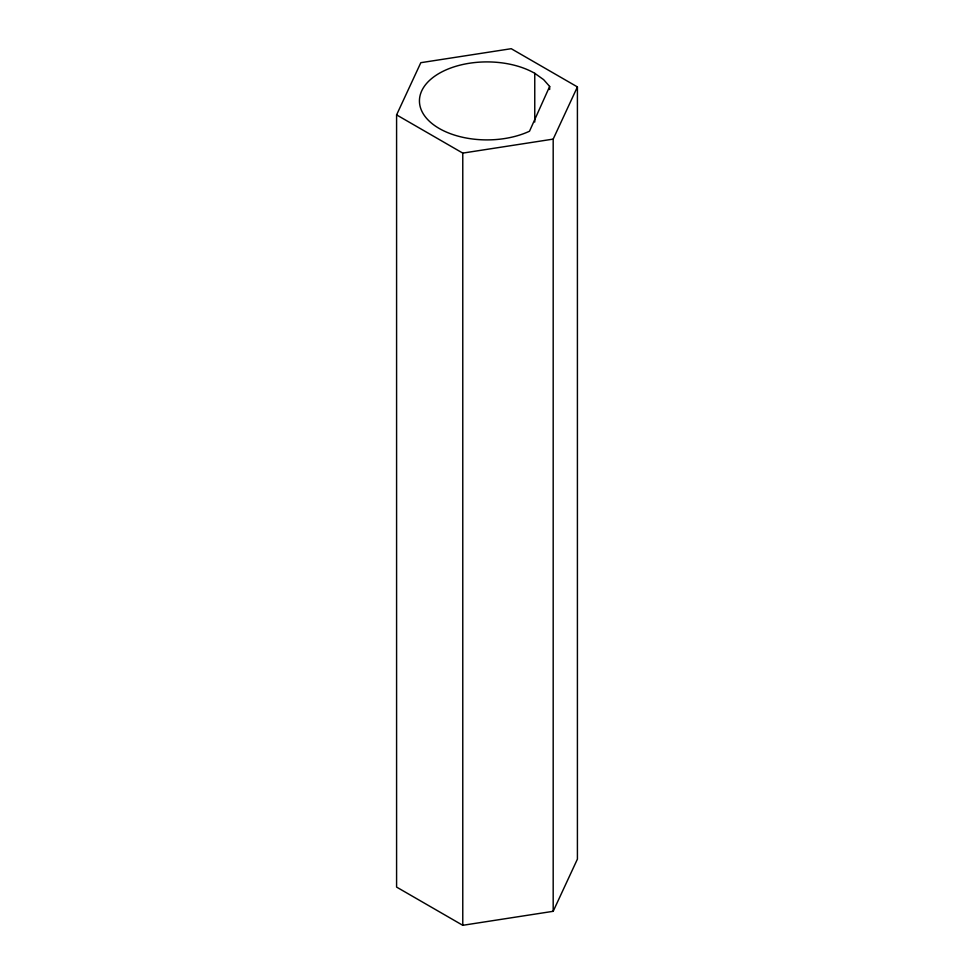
<?xml version="1.0" encoding="UTF-8"?>
<svg xmlns="http://www.w3.org/2000/svg" width="974" height="974" viewBox="0 0 974 974"><rect width="100%" height="100%" fill="white"/><g stroke="black" fill="none" stroke-linecap="round" stroke-linejoin="round"><path stroke-width="1.46" d="M549.653 86.455L529.515 131.21A67.559 38.997 0 0 1 436.011 126.486A67.559 38.997 0 0 1 440.93 72.38A67.559 38.997 0 0 1 534.763 73.318L543.65 79.661L549.653 86.455L549.653 89.498M396.588 114.883L420.817 62.689L511.228 48.7L577.412 86.917L577.412 859.117L553.183 911.311L462.772 925.3L396.588 887.083L396.588 114.883L462.772 153.101L553.183 139.112L577.412 86.917M553.183 139.112L553.183 911.311M534.763 73.318L534.763 122.018M462.772 153.101L462.772 925.3"/></g></svg>
